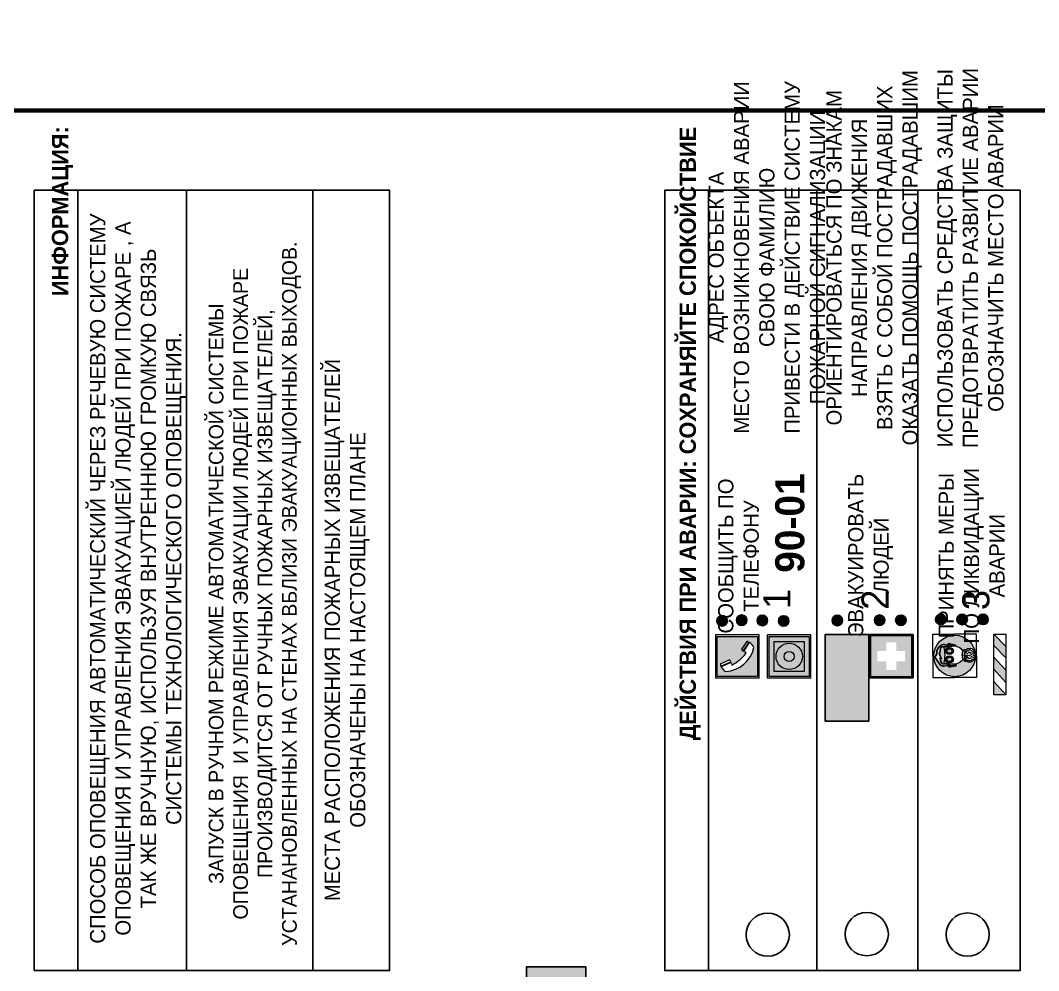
# Model space of a CAD drawing. Header units: millimetres. Extents: x 13114 to 67229, y 22859 to 38520.
# Drawn here: x 27822.2 to 28009.7, y 25697.7 to 25872.7 of the extents above; entities that cross this region are included whole.
import ezdxf

# ---------------------------------------------------------------- set-up
doc = ezdxf.new("R2010")
doc.units = ezdxf.units.MM
doc.layers.add('План_Штампы', color=7, linetype='Continuous')
doc.styles.add('обычный', font='arial.ttf')

# ---------------------------------------------------------------- blocks, each defined once
blk = doc.blocks.new('A$C38D26F80')
h = blk.add_hatch(color=5)
h.dxf.hatch_style = 1
h.paths.add_polyline_path([(-8.77, -4.48, 1), (-0.19, -4.48, 1)])
h.paths.add_polyline_path([(-6.75, -3.58), (-6.75, -3.31), (-6.62, -3.22), (-6.5, -3.22), (-6.42, -3.3), (-6.39, -3.28), (-6.59, -2.23), (-6.59, -2.01), (-6.38, -1.58), (-4.76, -0.4), (-4.13, -0.79, -0.362848), (-2.1, -2.1, -0.201049), (-2.17, -2.48, 0.085434), (-2.26, -3.13), (-1.9, -3.16), (-2.25, -4.7), (-2.4, -4.59), (-2.43, -4.34), (-2.36, -4.34), (-2.14, -3.34), (-2.47, -3.42), (-2.58, -1.95), (-2.77, -1.58), (-3.58, -1.52), (-3.92, -1.26), (-5.05, -1.73), (-4.87, -1.39), (-5.41, -1.6), (-5.41, -1.46), (-6.13, -1.87), (-6.18, -3.5), (-6.56, -3.47), (-6.37, -4.59), (-6.16, -4.43), (-6.16, -4.66), (-6.36, -4.79), (-6.37, -4.8), (-6.51, -4.76)], flags=16)
h.paths.add_polyline_path([(-6.51, -4.76), (-6.36, -4.79), (-6.37, -4.8)], flags=0)
h.paths.add_polyline_path([(-5.92, -2.34, 0.089508), (-2.67, -2.35), (-2.48, -3.88, -0.268602), (-3.4, -6.18, 0.262449), (-5.2, -6.18, -0.268602), (-6.11, -3.88)], flags=16)
edge = h.paths.add_edge_path(flags=16)
edge.add_ellipse((-5.19, -3.41), major_axis=(0, 0.842), ratio=0.848992, start_angle=0, end_angle=360)
edge = h.paths.add_edge_path(flags=0)
edge.add_ellipse((-5.19, -3.39), major_axis=(0, 0.665), ratio=0.853798, start_angle=0, end_angle=360)
edge = h.paths.add_edge_path(flags=0)
edge.add_ellipse((-5.19, -3.4), major_axis=(0, 0.528), ratio=0.864094, start_angle=0, end_angle=360)
edge = h.paths.add_edge_path(flags=16)
edge.add_ellipse((-3.47, -3.4), major_axis=(0, 0.842), ratio=0.848992, start_angle=0, end_angle=360)
h.paths.add_polyline_path([(-3.13, -6.45), (-3.13, -6.84, 0.383174), (-5.57, -6.85), (-5.57, -6.49, -0.369952)], flags=16)
edge = h.paths.add_edge_path(flags=0)
edge.add_ellipse((-3.47, -3.39), major_axis=(0, 0.665), ratio=0.853798, start_angle=0, end_angle=360)
edge = h.paths.add_edge_path(flags=0)
edge.add_ellipse((-3.47, -3.4), major_axis=(0, 0.528), ratio=0.864094, start_angle=0, end_angle=360)
edge = h.paths.add_edge_path(flags=16)
edge.add_ellipse((-4.34, -7.57), major_axis=(-1.48, 0), ratio=0.744955, start_angle=0, end_angle=360)
h.paths.add_polyline_path([(-5.01, -6.85, -1), (-5.15, -6.85, -1)], flags=0)
h.paths.add_polyline_path([(-5.33, -7.14, -1), (-5.47, -7.14, -1)], flags=0)
h.paths.add_polyline_path([(-4.61, -6.71, -1), (-4.74, -6.71, -1)], flags=16)
h.paths.add_polyline_path([(-5.43, -7.51, -1), (-5.57, -7.51, -1)], flags=0)
h.paths.add_polyline_path([(-4.26, -6.67, -1), (-4.4, -6.67, -1)], flags=16)
h.paths.add_polyline_path([(-4.74, -7.14, -1), (-4.88, -7.14, -1)], flags=0)
h.paths.add_polyline_path([(-4.93, -7.43, -1), (-5.07, -7.43, -1)], flags=0)
h.paths.add_polyline_path([(-4.41, -7.07, -1), (-4.54, -7.07, -1)], flags=0)
h.paths.add_polyline_path([(-5.33, -7.87, -1), (-5.46, -7.87, -1)], flags=0)
h.paths.add_polyline_path([(-3.8, -6.71, -1), (-3.94, -6.71, -1)], flags=16)
h.paths.add_polyline_path([(-4.85, -7.78, -1), (-4.98, -7.78, -1)], flags=0)
h.paths.add_polyline_path([(-3.96, -7.14, -1), (-4.1, -7.14, -1)], flags=0)
h.paths.add_polyline_path([(-4.33, -7.53, -1), (-4.47, -7.53, -1)], flags=0)
h.paths.add_polyline_path([(-5.09, -8.12, -1), (-5.23, -8.12, -1)], flags=0)
h.paths.add_polyline_path([(-3.5, -6.94, -1), (-3.64, -6.94, -1)], flags=0)
h.paths.add_polyline_path([(-4.54, -7.97, -1), (-4.68, -7.97, -1)], flags=0)
h.paths.add_polyline_path([(-3.66, -7.39, -1), (-3.8, -7.39, -1)], flags=0)
h.paths.add_polyline_path([(-4.73, -8.35, -1), (-4.86, -8.35, -1)], flags=0)
h.paths.add_polyline_path([(-4.09, -7.96, -1), (-4.23, -7.96, -1)], flags=0)
h.paths.add_polyline_path([(-3.77, -7.74, -1), (-3.91, -7.74, -1)], flags=0)
h.paths.add_polyline_path([(-3.22, -7.27, -1), (-3.35, -7.27, -1)], flags=0)
h.paths.add_polyline_path([(-4.34, -8.4, -1), (-4.47, -8.4, -1)], flags=0)
h.paths.add_polyline_path([(-3.16, -7.61, -1), (-3.3, -7.61, -1)], flags=0)
h.paths.add_polyline_path([(-3.9, -8.35, -1), (-4.04, -8.35, -1)], flags=0)
h.paths.add_polyline_path([(-3.32, -7.91, -1), (-3.46, -7.91, -1)], flags=0)
h.paths.add_polyline_path([(-3.55, -8.23, -1), (-3.69, -8.23, -1)], flags=0)
at = {"color": 5, "lineweight": 5}
for p, q in [((-4.48, 0), (-8.96, 0)), ((-8.96, 0), (-8.96, -4.48)), ((-4.48, 0), (0, 0)), ((0, 0), (0, -4.48)), ((-6.59, -2.01), (-6.38, -1.58)), ((-6.59, -2.23), (-6.59, -2.01)), ((-6.38, -1.58), (-4.76, -0.4)), ((-6.13, -1.87), (-6.18, -3.5)), ((-5.41, -1.46), (-6.13, -1.87)), ((-4.87, -1.39), (-5.41, -1.6)), ((-5.41, -1.6), (-5.41, -1.46)), ((-3.92, -1.26), (-5.05, -1.73)), ((-5.05, -1.73), (-4.87, -1.39)), ((-4.76, -0.4), (-4.13, -0.79)), ((-3.58, -1.52), (-3.92, -1.26)), ((-2.77, -1.58), (-3.58, -1.52)), ((-2.58, -1.95), (-2.77, -1.58)), ((-2.47, -3.42), (-2.58, -1.95)), ((-6.75, -3.31), (-6.62, -3.22)), ((-6.75, -3.58), (-6.75, -3.31)), ((-6.51, -4.76), (-6.75, -3.58)), ((-6.62, -3.22), (-6.5, -3.22)), ((-6.39, -3.28), (-6.59, -2.23)), ((-6.18, -3.5), (-6.56, -3.47)), ((-6.56, -3.47), (-6.37, -4.59)), ((-6.5, -3.22), (-6.42, -3.3)), ((-6.42, -3.3), (-6.39, -3.28)), ((-5.92, -2.34), (-6.11, -3.88)), ((-2.67, -2.34), (-2.48, -3.88)), ((-2.14, -3.34), (-2.47, -3.42)), ((-2.36, -4.34), (-2.14, -3.34)), ((-1.9, -3.16), (-2.26, -3.13)), ((-2.25, -4.7), (-1.9, -3.16)), ((-8.96, -8.96), (-8.96, -4.48)), ((-6.37, -4.8), (-6.51, -4.76)), ((-6.37, -4.59), (-6.16, -4.43)), ((-6.16, -4.66), (-6.37, -4.8)), ((-6.16, -4.43), (-6.16, -4.66)), ((-2.43, -4.34), (-2.4, -4.59)), ((-2.43, -4.34), (-2.36, -4.34)), ((-2.4, -4.59), (-2.25, -4.7)), ((0, -8.96), (0, -4.48)), ((-5.57, -6.49), (-5.57, -6.85)), ((-3.13, -6.45), (-3.13, -6.84)), ((-4.48, -8.96), (-8.96, -8.96)), ((-4.48, -8.96), (0, -8.96))]:
    blk.add_line(p, q, dxfattribs=at)
at = {"color": 5}
for p, q in [((-6.59, -2.01), (-6.38, -1.58)), ((-6.59, -2.23), (-6.59, -2.01)), ((-6.38, -1.58), (-4.76, -0.4)), ((-6.13, -1.87), (-6.18, -3.5)), ((-5.41, -1.46), (-6.13, -1.87)), ((-4.87, -1.39), (-5.41, -1.6)), ((-5.41, -1.6), (-5.41, -1.46)), ((-3.92, -1.26), (-5.05, -1.73)), ((-5.05, -1.73), (-4.87, -1.39)), ((-4.76, -0.4), (-4.13, -0.79)), ((-3.58, -1.52), (-3.92, -1.26)), ((-2.77, -1.58), (-3.58, -1.52)), ((-2.58, -1.95), (-2.77, -1.58)), ((-2.47, -3.42), (-2.58, -1.95)), ((-6.75, -3.31), (-6.62, -3.22)), ((-6.75, -3.58), (-6.75, -3.31)), ((-6.51, -4.76), (-6.75, -3.58)), ((-6.62, -3.22), (-6.5, -3.22)), ((-6.39, -3.28), (-6.59, -2.23)), ((-6.18, -3.5), (-6.56, -3.47)), ((-6.56, -3.47), (-6.37, -4.59)), ((-6.5, -3.22), (-6.42, -3.3)), ((-6.42, -3.3), (-6.39, -3.28)), ((-2.14, -3.34), (-2.47, -3.42)), ((-2.36, -4.34), (-2.14, -3.34)), ((-2.26, -3.13), (-1.9, -3.16)), ((-1.9, -3.16), (-2.25, -4.7)), ((-6.37, -4.8), (-6.51, -4.76)), ((-6.36, -4.79), (-6.51, -4.76)), ((-6.37, -4.59), (-6.16, -4.43)), ((-6.16, -4.66), (-6.37, -4.8)), ((-6.16, -4.66), (-6.36, -4.79)), ((-6.16, -4.43), (-6.16, -4.66)), ((-2.4, -4.59), (-2.43, -4.34)), ((-2.43, -4.34), (-2.36, -4.34)), ((-2.25, -4.7), (-2.4, -4.59))]:
    blk.add_line(p, q, dxfattribs=at)
at = {"color": 5, "lineweight": 5}
for centre, radius in [((-4.48, -4.48), 4.29), ((-5.5, -7.51), 0.0678), ((-5.4, -7.14), 0.0678), ((-5.4, -7.87), 0.0678), ((-5.16, -8.12), 0.0678), ((-5.08, -6.85), 0.0678), ((-5, -7.43), 0.0678), ((-4.91, -7.78), 0.0678), ((-4.81, -7.14), 0.0678), ((-4.79, -8.35), 0.0678), ((-4.67, -6.71), 0.0678), ((-4.61, -7.97), 0.0678), ((-4.47, -7.07), 0.0678), ((-4.4, -7.53), 0.0678), ((-4.4, -8.4), 0.0678), ((-4.33, -6.67), 0.0678), ((-4.16, -7.96), 0.0678), ((-4.03, -7.14), 0.0678), ((-3.97, -8.35), 0.0678), ((-3.87, -6.71), 0.0678), ((-3.84, -7.74), 0.0678), ((-3.73, -7.39), 0.0678), ((-3.62, -8.23), 0.0678), ((-3.57, -6.94), 0.0678), ((-3.39, -7.91), 0.0678), ((-3.28, -7.27), 0.0678), ((-3.23, -7.61), 0.0678)]:
    blk.add_circle(centre, radius, dxfattribs=at)
at = {"color": 5}
for centre, radius, start, end in [((-3.89, -2.66), 1.88, 17.387, 97.1599), ((-2.6, -2.2), 0.511, 326.3906, 11.8614), ((-0.35, -3.07), 1.91, 162.2553, 181.7878)]:
    blk.add_arc(centre, radius, start, end, dxfattribs=at)
at = {"color": 5, "lineweight": 5}
for centre, radius, start, end in [((-2.6, -2.2), 0.513, 326.4781, 11.7739), ((-3.66, -4.24), 2.47, 171.573, 231.7124), ((-4.28, 6.66), 9.15, 259.6987, 280.1569), ((-4.93, -4.24), 2.47, 308.2876, 8.427), ((-0.47, -3.05), 1.79, 161.5846, 182.4584), ((-4.33, -7.88), 1.87, 50.358, 131.5662), ((-4.3, -7.78), 1.83, 60.5889, 119.4111), ((-4.34, -8.2), 1.82, 48.4943, 132.3565)]:
    blk.add_arc(centre, radius, start, end, dxfattribs=at)
for centre, major_axis, ratio in [((-5.19, -3.41), (0, 0.842), 0.848992), ((-5.19, -3.39), (0, 0.665), 0.853798), ((-5.19, -3.4), (0, 0.528), 0.864094), ((-3.47, -3.4), (0, 0.842), 0.848992), ((-3.47, -3.39), (0, 0.665), 0.853798), ((-3.47, -3.4), (0, 0.528), 0.864094), ((-4.34, -7.57), (-1.48, 0), 0.744955)]:
    blk.add_ellipse(centre, major_axis=major_axis, ratio=ratio, dxfattribs=at)
blk = doc.blocks.new('A$C47DD6509')
at = {"lineweight": 5}
for points in [[(-8.69, 0), (-11.19, 0), (-11.19, -2.22)], [(-4.22, 0), (-6.45, 0), (-8.91, -2.22), (-6.61, -2.22)], [(0, 0), (-2.09, 0), (-4.36, -2.22), (-2.29, -2.22)]]:
    blk.add_hatch(color=242, dxfattribs=at).paths.add_polyline_path(points)
at = {"color": 242, "lineweight": 5}
for p, q in [((-11.19, -2.22), (-8.69, 0)), ((-11.19, -2.22), (-11.19, 0)), ((-11.19, 0), (-8.69, 0)), ((-11.19, 0), (0, 0)), ((-8.91, -2.22), (-6.45, 0)), ((-6.61, -2.22), (-4.22, 0)), ((-4.36, -2.22), (-2.09, 0)), ((-2.29, -2.22), (0, 0)), ((0, 0), (0, -2.22)), ((0, -2.22), (-11.19, -2.22))]:
    blk.add_line(p, q, dxfattribs=at)
blk = doc.blocks.new('A$C32E8229D')
at = {"true_color": 0xffffff}
blk.add_hatch(color=7, dxfattribs=at).paths.add_polyline_path([(0, 0), (0, -8), (16, -8), (16, 0)])
h = blk.add_hatch(color=126)
h.paths.add_polyline_path([(0.2, -0.2), (15.8, -0.2), (15.8, -7.8), (0.2, -7.8)])
h.paths.add_polyline_path([(13.49, -2.05), (12.08, -2.05), (11.37, -2.63, 0.162397), (11.29, -2.84), (11.29, -3.63), (10.35, -3.63), (10.35, -4.05), (11.68, -4.05), (11.68, -3.48), (12.26, -4.28), (11.29, -5.1), (11.29, -6.78), (11.85, -6.78), (11.85, -5.44), (12.8, -4.64), (12.8, -5.94), (14.46, -5.94), (14.46, -5.39), (13.45, -5.39), (13.45, -3.97), (12.46, -2.59), (13.15, -2.59), (13.69, -3.34), (14.18, -3)], flags=16)
h.paths.add_polyline_path([(10.74, -1.82, 1), (11.8, -1.82, 1)], flags=16)
h.paths.add_polyline_path([(9.39, -3.59), (5.99, -3.59), (6.56, -3.03), (5.91, -3.03), (5.1, -3.83), (5.91, -4.64), (6.56, -4.64), (5.99, -4.09), (9.39, -4.09)], flags=16)
h.paths.add_polyline_path([(4.29, -1.08), (1.72, -1.08), (1.72, -6.6), (4.29, -6.6)], flags=16)
at = {"color": 126}
blk.add_lwpolyline([(16, -8), (0, -8), (0, 0), (16, 0)], close=True, dxfattribs=at)
blk = doc.blocks.new('A$C18900ED3')
h = blk.add_hatch(color=126)
h.paths.add_polyline_path([(-0.18, -0.18), (-7.02, -0.18), (-7.02, -7.02), (-0.18, -7.02)])
h.paths.add_polyline_path([(-5.89, -4.46), (-5.89, -2.77), (-4.46, -2.77), (-4.46, -1.31), (-2.77, -1.31), (-2.77, -2.77), (-1.33, -2.77), (-1.33, -4.46), (-2.77, -4.46), (-2.77, -5.89), (-4.46, -5.89), (-4.46, -4.46)], flags=16)
at = {"color": 126}
for p, q in [((-7.2, 0), (-7.2, -7.2)), ((0, 0), (-7.2, 0)), ((0, -7.2), (0, 0)), ((-7.02, -7.02), (-7.02, -0.18)), ((-7.02, -0.18), (-0.18, -0.18)), ((-0.18, -0.18), (-0.18, -7.02)), ((-7.2, -7.2), (0, -7.2)), ((-0.18, -7.02), (-7.02, -7.02))]:
    blk.add_line(p, q, dxfattribs=at)
blk = doc.blocks.new('A$C456E1F9C')
at = {"lineweight": 5}
h = blk.add_hatch(color=242, dxfattribs=at)
h.paths.add_polyline_path([(0.51, -1.47), (0.51, -13.26), (12.29, -13.26), (12.29, -1.47)])
h.paths.add_polyline_path([(5.42, -4.95, -0.254479), (4.78, -5.4), (3.52, -2.53, -0.209735), (4.23, -2.4)], flags=16)
h.paths.add_polyline_path([(8.53, -8.6), (10.87, -10.17), (10.54, -10.76), (8.03, -9.13, -0.192251)], flags=16)
h.paths.add_polyline_path([(4.61, -5.49, 0.005518), (3.87, -5.72, 0.128647), (7.49, -10.01, 0.00809), (7.83, -9.33), (10.47, -10.97, -0.16736), (8.99, -12.25, -0.327862), (1.95, -3.95, -0.166952), (3.36, -2.62)], flags=16)
at = {"color": 242, "lineweight": 5}
for p, q in [((0, -13.77), (0, -0.97)), ((12.8, -0.97), (0, -0.97)), ((4.61, -5.49), (3.36, -2.62)), ((3.52, -2.53), (4.78, -5.4)), ((4.23, -2.4), (5.42, -4.95)), ((12.8, -13.77), (12.8, -0.97)), ((10.81, -10.12), (8.53, -8.6)), ((7.83, -9.33), (10.47, -10.97)), ((8.03, -9.13), (10.54, -10.76)), ((10.54, -10.76), (10.8, -10.3)), ((10.8, -10.3), (10.81, -10.12)), ((0, -13.77), (12.8, -13.77))]:
    blk.add_line(p, q, dxfattribs=at)
blk.add_lwpolyline([(0.51, -1.47), (12.29, -1.47), (12.29, -13.26), (0.51, -13.26)], close=True, dxfattribs=at)
for centre, radius, start, end in [((4.59, -5.34), 2.99, 114.2845, 152.1974), ((4.02, -3.27), 0.891, 76.3284, 123.7092), ((11.12, -3.31), 9.19, 183.9915, 256.6009), ((14.98, -39.1), 35.17, 107.1487, 108.4135), ((13.86, -0.94), 11.08, 205.5536, 234.8762), ((4.68, -4.59), 0.824, 276.9621, 334.0723), ((8.94, -9.5), 0.989, 114.4092, 157.9388), ((-13.31, 0.8), 23.44, 332.5487, 334.4027), ((7.87, -9.46), 3, 291.9291, 329.9329)]:
    blk.add_arc(centre, radius, start, end, dxfattribs=at)
blk = doc.blocks.new('A$C54414219')
at = {"true_color": 0xffffff}
h = blk.add_hatch(color=7, dxfattribs=at)
h.paths.add_polyline_path([(2.39, -9.45), (2.39, -18.3), (11.23, -18.3), (11.23, -9.45)], flags=0)
h.paths.add_polyline_path([(10.71, -13.87, -1), (2.92, -13.87, -1)], flags=0)
h.paths.add_polyline_path([(8.3, -13.87, -1), (5.33, -13.87, -1)], flags=0)
h.paths.add_polyline_path([(0.41, -7.47), (0.41, -20.27), (13.21, -20.27), (13.21, -7.47)])
h.paths.add_polyline_path([(0.92, -19.77), (12.71, -19.77), (12.71, -7.98), (0.92, -7.98)], flags=16)
h.paths.add_polyline_path([(11.23, -9.45), (11.23, -18.3), (2.39, -18.3), (2.39, -9.45)], flags=0)
at = {"lineweight": 5}
h = blk.add_hatch(color=242, dxfattribs=at)
h.paths.add_polyline_path([(12.71, -7.98), (0.92, -7.98), (0.92, -19.77), (12.71, -19.77)])
h.paths.add_polyline_path([(11.23, -18.3), (2.39, -18.3), (2.39, -9.45), (11.23, -9.45)], flags=16)
h.paths.add_polyline_path([(10.71, -13.87, -1), (2.92, -13.87, -1)], flags=0)
h.paths.add_polyline_path([(8.3, -13.87, -1), (5.33, -13.87, -1)], flags=0)
at = {"true_color": 0xffffff}
h = blk.add_hatch(color=7, dxfattribs=at)
h.paths.add_polyline_path([(2.39, -9.45), (2.39, -18.3), (11.23, -18.3), (11.23, -9.45)])
h.paths.add_polyline_path([(10.71, -13.87, -1), (2.92, -13.87, -1)], flags=16)
h.paths.add_polyline_path([(8.3, -13.87, -1), (5.33, -13.87, -1)], flags=0)
at = {"lineweight": 5}
h = blk.add_hatch(color=242, dxfattribs=at)
h.paths.add_polyline_path([(2.92, -13.87, 1), (10.71, -13.87, 1)])
h.paths.add_polyline_path([(8.3, -13.87, -1), (5.33, -13.87, -1)], flags=16)
at = {"color": 242, "lineweight": 5}
for p, q in [((0.41, -20.27), (0.41, -7.47)), ((0.41, -7.47), (13.21, -7.47)), ((0.41, -7.47), (13.21, -7.47)), ((13.21, -20.27), (13.21, -7.47)), ((0.41, -20.27), (13.21, -20.27))]:
    blk.add_line(p, q, dxfattribs=at)
for points in [[(0.92, -7.98), (12.71, -7.98), (12.71, -19.77), (0.92, -19.77)], [(2.39, -9.45), (11.23, -9.45), (11.23, -18.3), (2.39, -18.3)]]:
    blk.add_lwpolyline(points, close=True, dxfattribs=at)
for radius in [3.89, 1.49]:
    blk.add_circle((6.81, -13.87), radius, dxfattribs=at)
blk = doc.blocks.new('A$C7B4425F7')
at = {"true_color": 0xffffff}
blk.add_hatch(color=7, dxfattribs=at).paths.add_polyline_path([(0, 0), (-16, 0), (-16, -8), (0, -8)])
h = blk.add_hatch(color=126)
h.paths.add_polyline_path([(-0.2, -0.2), (-15.8, -0.2), (-15.8, -7.8), (-0.2, -7.8)])
h.paths.add_polyline_path([(-11.76, -2.03), (-11.76, -3.66), (-11.17, -3.66, -0.568275), (-11.17, -6.18), (-12.58, -6.18), (-12.58, -2.03)], flags=16)
h.paths.add_polyline_path([(-13.33, -4.12, -0.495768), (-13.59, -6.18), (-15.03, -6.18), (-15.03, -2.03), (-13.59, -2.03, -0.487973)], flags=16)
h.paths.add_polyline_path([(-10.25, -2.03), (-9.48, -2.03), (-9.48, -6.18), (-10.25, -6.18)], flags=16)
h.paths.add_polyline_path([(-13.84, -3.69), (-14.24, -3.69), (-14.24, -3.03), (-13.9, -3.03, -0.692621)], flags=0)
h.paths.add_polyline_path([(-9.15, -2.03), (-8.4, -2.03), (-8.04, -3.07), (-7.68, -2.03), (-6.93, -2.03), (-7.64, -4.1), (-6.93, -6.18), (-7.68, -6.18), (-8.04, -5.14), (-8.4, -6.18), (-9.15, -6.18), (-8.44, -4.1)], flags=16)
h.paths.add_polyline_path([(-11.76, -4.46), (-11.42, -4.46, -0.692621), (-11.36, -5.12), (-11.76, -5.12)], flags=0)
h.paths.add_polyline_path([(-13.9, -5.2), (-14.24, -5.2), (-14.24, -4.55), (-13.84, -4.55, -0.708038)], flags=0)
edge = h.paths.add_edge_path(flags=16)
edge.add_ellipse((-5.51, -4.08), major_axis=(0, 2.05), ratio=0.586184, start_angle=0, end_angle=360)
edge = h.paths.add_edge_path(flags=0)
edge.add_ellipse((-5.51, -4.08), major_axis=(0, 1.14), ratio=0.454828, start_angle=0, end_angle=360)
h.paths.add_polyline_path([(-4.13, -4.96, 0.377264), (-3.48, -4.52, 0.0555), (-3.16, -2.03), (-1.66, -2.03), (-1.66, -4.96), (-0.96, -4.96), (-0.96, -7.01), (-1.75, -7.01), (-1.75, -6.18), (-3.3, -6.18), (-3.3, -7.02), (-4.13, -7.02)], flags=16)
h.paths.add_polyline_path([(-2.73, -2.91), (-2.28, -2.91), (-2.28, -4.96), (-3.05, -4.96, 0.079136)], flags=0)
at = {"color": 126}
blk.add_lwpolyline([(-16, -8), (0, -8), (0, 0), (-16, 0)], close=True, dxfattribs=at)

msp = doc.modelspace()

# ---------------------------------------------------------------- hatches: boundary and pattern name
at = {"lineweight": 0}
h = msp.add_hatch(color=256, dxfattribs=at)
h.dxf.hatch_style = 1
h.paths.add_polyline_path([(27951.38, 25763.08, 1), (27951.38, 25761.14, 1)])
h = msp.add_hatch(color=256, dxfattribs=at)
h.dxf.hatch_style = 1
h.paths.add_polyline_path([(27954.97, 25763.18, 1), (27954.97, 25761.25, 1)])
h = msp.add_hatch(color=256, dxfattribs=at)
h.dxf.hatch_style = 1
h.paths.add_polyline_path([(27958.78, 25763.14, 1), (27958.78, 25761.21, 1)])
h = msp.add_hatch(color=256, dxfattribs=at)
h.dxf.hatch_style = 1
h.paths.add_polyline_path([(27962.71, 25763.06, 1), (27962.71, 25761.13, 1)])
h = msp.add_hatch(color=256, dxfattribs=at)
h.dxf.hatch_style = 1
h.paths.add_polyline_path([(27972.59, 25763.14, 1), (27972.59, 25761.21, 1)])
h = msp.add_hatch(color=256, dxfattribs=at)
h.dxf.hatch_style = 1
h.paths.add_polyline_path([(27980.37, 25763.19, 1), (27980.37, 25761.25, 1)])
h = msp.add_hatch(color=256, dxfattribs=at)
h.dxf.hatch_style = 1
h.paths.add_polyline_path([(27984.28, 25763.18, 1), (27984.28, 25761.25, 1)])
h = msp.add_hatch(color=256, dxfattribs=at)
h.dxf.hatch_style = 1
h.paths.add_polyline_path([(27991.63, 25763.34, 1), (27991.63, 25761.4, 1)])
h = msp.add_hatch(color=256, dxfattribs=at)
h.dxf.hatch_style = 1
h.paths.add_polyline_path([(27995.57, 25763.33, 1), (27995.57, 25761.4, 1)])
h = msp.add_hatch(color=256, dxfattribs=at)
h.dxf.hatch_style = 1
h.paths.add_polyline_path([(27999.41, 25763.33, 1), (27999.41, 25761.4, 1)])

# ---------------------------------------------------------------- linework, layer by layer
at = {"color": 6, "lineweight": 100}
for points in [[(27562.5, 25856.11), (28162.5, 25856.11), (28162.5, 26251.11), (27562.5, 26251.11)], [(27562.5, 25461.11), (28162.5, 25461.11), (28162.5, 25856.11), (27562.5, 25856.11)]]:
    msp.add_lwpolyline(points, close=True, dxfattribs=at)
at = {"color": 0}
msp.add_lwpolyline([(27824.71, 25697.67), (27824.71, 25841.43), (27890.16, 25841.43), (27890.16, 25697.67)], close=True, dxfattribs=at)
for points in [[(27832.76, 25697.67), (27832.76, 25841.43)], [(27852.75, 25697.67), (27852.75, 25841.43)], [(27876, 25697.67), (27876, 25841.43)]]:
    msp.add_lwpolyline(points, dxfattribs=at)
for points in [[(27948.85, 25697.67), (27948.85, 25841.43), (27940.8, 25841.43), (27940.8, 25697.67)], [(27948.85, 25697.67), (27948.85, 25841.43), (28006.25, 25841.43), (28006.25, 25697.67)]]:
    msp.add_lwpolyline(points, close=True)
for points in [[(27968.84, 25756.08), (27968.84, 25697.67), (27968.84, 25841.43)], [(27987.42, 25756.08), (27987.42, 25697.67), (27987.42, 25841.43)]]:
    msp.add_lwpolyline(points)
for centre, radius in [((27951.38, 25762.11), 0.966), ((27954.97, 25762.22), 0.966), ((27958.78, 25762.18), 0.966), ((27962.71, 25762.09), 0.966), ((27972.59, 25762.18), 0.966), ((27980.37, 25762.22), 0.966), ((27984.28, 25762.21), 0.966), ((27991.63, 25762.37), 0.966), ((27995.57, 25762.36), 0.966), ((27999.41, 25762.37), 0.966), ((27959.77, 25704.29), 3.98), ((27978, 25704.39), 3.98), ((27996.58, 25704.32), 3.98)]:
    msp.add_circle(centre, radius)

# ---------------------------------------------------------------- block references
at = {"rotation": 90}
for name, p, xscale, yscale, zscale in [('A$C456E1F9C', (27949.57, 25751.55), 0.625, 0.625, 0.625), ('A$C54414219', (27955.06, 25751.3), 0.625, 0.625, 0.625), ('A$C18900ED3', (27978.52, 25759.62), 1.111111111007631, 1.111111111007631, 1.111111111007631), ('A$C38D26F80', (27990.19, 25759.64), 0.8928571427240968, 0.8928571427240968, 0.8928571427240968)]:
    msp.add_blockref(name, p, dxfattribs=dict(at, xscale=xscale, yscale=yscale, zscale=zscale))
at = {"xscale": -1, "rotation": 90}
msp.add_blockref('A$C32E8229D', (27970.37, 25759.62), dxfattribs=at)
at = {"color": 242, "true_color": 0xc1121c, "rotation": 90}
msp.add_blockref('A$C47DD6509', (28001.41, 25759.64), dxfattribs=at)
at = {"layer": 'План_Штампы', "xscale": 1.36, "yscale": 1.36, "zscale": 1.36, "rotation": 90}
msp.add_blockref('A$C7B4425F7', (27915.38, 25698.39), dxfattribs=at)

# ---------------------------------------------------------------- texts
at = {"lineweight": 0, "attachment_point": 5, "rotation": 90, "style": 'обычный'}
for s, insert, char_height, width in [('\\pi-8.4,l8.4,t8.4;{\\fProxima Nova Rg|b0|i0|c204|p2;ОРИЕНТИРОВАТЬСЯ ПО ЗНАКАМ \\PНАПРАВЛЕНИЯ ДВИЖЕНИЯ\\PВЗЯТЬ С СОБОЙ ПОСТРАДАВШИХ\\PОКАЗАТЬ ПОМОЩЬ ПОСТРАДАВШИМ}', (27979.38, 25828.99), 2.8, 126.6484), ('\\pi-8.4,l8.4,t8.4;{\\fProxima Nova Rg|b0|i0|c204|p2;ИСПОЛЬЗОВАТЬ СРЕДСТВА ЗАЩИТЫ \\PПРЕДОТВРАТИТЬ РАЗВИТИЕ АВАРИИ\\PОБОЗНАЧИТЬ МЕСТО АВАРИИ}', (27997.11, 25828.93), 2.8, 126.6484), ('\\pi-8.4,l8.4,t8.4;{\\fProxima Nova Rg|b0|i0|c204|p2;АДРЕС ОБЪЕКТА\\PМЕСТО ВОЗНИКНОВЕНИЯ АВАРИИ\\PСВОЮ ФАМИЛИЮ\\PПРИВЕСТИ В ДЕЙСТВИЕ СИСТЕМУ \\PПОЖАРНОЙ СИГНАЛИЗАЦИИ}', (27960.01, 25829.06), 2.8, 126.6484), ('{\\fProxima Nova Rg|b1|i0|c204|p2;ДЕЙСТВИЯ ПРИ АВАРИИ: СОХРАНЯЙТЕ СПОКОЙСТВИЕ\\H1.6644x; }', (27945.48, 25796.61), 3, 175.1736), ('{\\fProxima Nova Rg|b1|i0|c204|p2;ИНФОРМАЦИЯ:\\H1.1997x; }', (27829.9, 25837.57), 3, 175.1736), ('{\\fProxima Nova Rg|b0|i0|c204|p2;СПОСОБ ОПОВЕЩЕНИЯ АВТОМАТИЧЕСКИЙ ЧЕРЕЗ РЕЧЕВУЮ СИСТЕМУ ОПОВЕЩЕНИЯ И УПРАВЛЕНИЯ ЭВАКУАЦИЕЙ ЛЮДЕЙ ПРИ ПОЖАРЕ , А ТАК ЖЕ ВРУЧНУЮ, ИСПОЛЬЗУЯ ВНУТРЕННЮЮ ГРОМКУЮ СВЯЗЬ СИСТЕМЫ ТЕХНОЛОГИЧЕСКОГО ОПОВЕЩЕНИЯ.}', (27843.8, 25769.9), 2.8, 137.0334), ('{\\fProxima Nova Rg|b0|i0|c204|p2;\\P\\pt8.1;ЗАПУСК В РУЧНОМ РЕЖИМЕ АВТОМАТИЧЕСКОЙ СИСТЕМЫ ОПОВЕЩЕНИЯ  И УПРАВЛЕНИЯ ЭВАКУАЦИИ ЛЮДЕЙ ПРИ ПОЖАРЕ ПРОИЗВОДИТСЯ ОТ РУЧНЫХ ПОЖАРНЫХ ИЗВЕЩАТЕЛЕЙ, УСТАНАНОВЛЕННЫХ НА СТЕНАХ ВБЛИЗИ ЭВАКУАЦИОННЫХ ВЫХОДОВ. }', (27863.09, 25767.11), 2.7, 131.4512), ('\\pt8.4;{\\fProxima Nova Rg|b0|i0|c204|p2;\\PМЕСТА РАСПОЛОЖЕНИЯ ПОЖАРНЫХ ИЗВЕЩАТЕЛЕЙ ОБОЗНАЧЕНЫ НА НАСТОЯЩЕМ ПЛАНЕ}', (27880.01, 25760.42), 2.8, 118.5618), ('{\\fProxima Nova Rg|b0|i0|c204|p2;ПРИНЯТЬ МЕРЫ \\PПО ЛИКВИДАЦИИ \\PАВАРИИ}', (27997.3, 25774.11), 2.8, 126.6484), ('{\\fProxima Nova Rg|b0|i0|c204|p2;СООБЩИТЬ ПО \\PТЕЛЕФОНУ}', (27954.4, 25774.05), 2.8, 126.6484), ('{\\fProxima Nova Rg|b1|i0|c204|p2;\\H1.0714x;90-01\\fProxima Nova Rg|b0|i0|c204|p2;\\H0.93331x; \\H1.3449x; }', (27963.87, 25780.12), 5, 126.6484), ('{\\fProxima Nova Rg|b0|i0|c204|p2;ЭВАКУИРОВАТЬ \\PЛЮДЕЙ}', (27978.72, 25774.15), 2.8, 126.6484), ('{\\fProxima Nova Rg|b0|i0|c204|p2;1\\H1.1667x; }', (27961.46, 25766.15), 5, 126.6484), ('{\\fProxima Nova Rg|b0|i0|c204|p2;2\\H1.1967x; }', (27979.54, 25766), 5, 126.6484), ('{\\fProxima Nova Rg|b0|i0|c204|p2;3\\H1.1967x; }', (27998.12, 25765.94), 5, 126.6484)]:
    msp.add_mtext(s, dxfattribs=dict(at, insert=insert, char_height=char_height, width=width))

doc.saveas('drawing.dxf')
